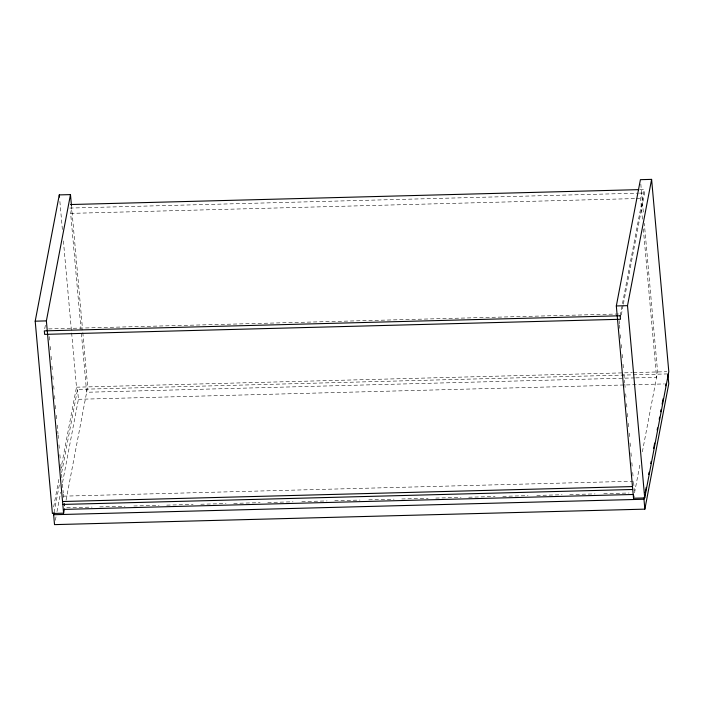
<?xml version="1.0" encoding="UTF-8"?>
<svg xmlns="http://www.w3.org/2000/svg" width="704" height="704" viewBox="0 0 704 704"><rect width="100%" height="100%" fill="white"/><g stroke="black" fill="none" stroke-linecap="round" stroke-linejoin="round"><path stroke-width="0.53" stroke-dasharray="3.52 2.64" d="M44.722 328.715L45.549 324.403M81.092 330.088L70.655 213.382L71.676 208.014M53.636 506.994L58.986 478.931M60.632 470.298L76.49 387.191L63.395 240.794M54.041 512.556L59.814 482.302M61.67 472.578L77.546 389.382L666.776 373.938M55.343 520.3L56.17 515.979M56.989 511.658L60.702 492.21M62.559 482.486L78.426 399.291L77.546 389.382M66.062 500.227L87.674 386.892L82.5 328.988M642.444 219.164L640.587 198.44L641.608 193.072M620.171 315.779L644.257 189.499L639.866 189.614M621.306 314.961L623.163 305.246M623.366 304.163L644.574 192.993L644.257 189.499M634.55 492.835L640.314 462.616M642.374 451.818L657.615 371.95L644.318 223.37M69.81 208.067L638.317 193.16M639.417 193.134L644.574 192.993M70.655 213.382L635.096 198.581M636.196 198.554L640.587 198.44M48.611 328.926L618.543 313.984M76.49 387.191L632.35 372.618M633.45 372.583L666.767 371.712M634.63 377.898L86.654 392.26L81.189 331.179M635.721 377.863L656.586 377.318L643.324 228.976M78.426 399.291L664.365 383.926M63.571 496.153L633.503 481.21M66.81 507.751L92.066 507.091M99.748 506.889L125.013 506.229M133.795 505.991L159.051 505.331M166.734 505.129L193.09 504.442M200.781 504.24L226.037 503.58M233.728 503.378L260.084 502.682M267.766 502.48L293.022 501.82M301.814 501.591L327.07 500.931M334.752 500.729L360.008 500.06M368.799 499.831L394.055 499.171M401.738 498.969L428.094 498.282M435.785 498.08L461.041 497.411M468.723 497.218L495.079 496.522M502.77 496.32L528.026 495.66M536.809 495.431L562.065 494.762M569.756 494.569L595.012 493.9M603.794 493.671L629.059 493.011M640.807 184.043L643.368 212.705M619.133 320.54L619.423 323.822M619.52 324.914L620.013 330.378M620.4 334.752L620.893 340.217M621.28 344.59L621.773 350.055M622.16 354.429L622.653 359.894M623.04 364.267L623.533 369.732M623.92 374.097L624.703 382.844M624.8 383.935L625.293 389.4M625.68 393.774L626.173 399.238M626.56 403.612L627.053 409.077M627.44 413.45L627.933 418.915M628.32 423.289L628.813 428.754M629.2 433.118L629.693 438.583M630.08 442.957L630.573 448.422M630.96 452.795L631.453 458.26M631.84 462.634L632.333 468.098M632.72 472.472L633.213 477.937M633.6 482.275L634.357 490.75M71.456 205.542L82.412 327.994M59.875 201.458L62.515 230.956M49.298 336.582L49.782 342.047M50.178 346.412L50.662 351.877M51.058 356.25L51.542 361.715M51.938 366.089L52.422 371.554M52.818 375.927L53.302 381.392M53.698 385.766L54.182 391.23M54.578 395.604L55.062 401.069M55.458 405.434L55.942 410.898M56.338 415.272L56.822 420.737M57.218 425.11L57.992 433.858M58.098 434.949L58.582 440.414M58.978 444.787L59.462 450.252M59.858 454.617L60.342 460.082M60.738 464.455L61.222 469.92M61.609 474.294L62.102 479.758M62.489 484.132L63.272 492.879M63.369 493.97L63.853 499.33"/><path stroke-width="1.06" d="M64.407 508.86L63.589 513.172L52.395 513.471L35.2 321.182L59.286 194.902L70.479 194.612L71.456 205.542M63.589 513.172L46.385 320.892L70.479 194.612M667.876 373.903L668.765 383.812L644.855 509.142L54.516 524.621L53.636 514.721L54.041 512.556M616.326 305.95L640.411 179.67L651.605 179.379L668.8 371.659L644.714 497.939L633.521 498.23L616.326 305.95L627.51 305.659L651.605 179.379M633.521 498.23L633.934 496.074M644.855 509.142L643.966 499.242L644.794 494.921M645.207 492.756L646.237 487.353M648.71 474.39L649.123 472.226M650.769 463.584L651.182 461.428M653.655 448.457L654.685 443.054M657.158 430.091L657.571 427.926M659.226 419.285L659.63 417.129M660.669 411.726L661.074 409.561M662.112 404.158L663.142 398.754M665.614 385.792L666.028 383.627M70.602 204.538L638.766 189.64M35.2 321.182L46.385 320.892M62.542 501.521L632.482 486.578M62.806 504.434L632.738 489.491M64.31 509.388L633.151 494.472M53.636 514.721L643.966 499.242M627.51 305.659L644.714 497.939M59.286 194.902L59.488 197.094M64.231 503.571L64.425 505.692M620.171 315.779L44.317 330.88L44.625 334.374L620.488 319.273L620.171 315.779"/></g></svg>
